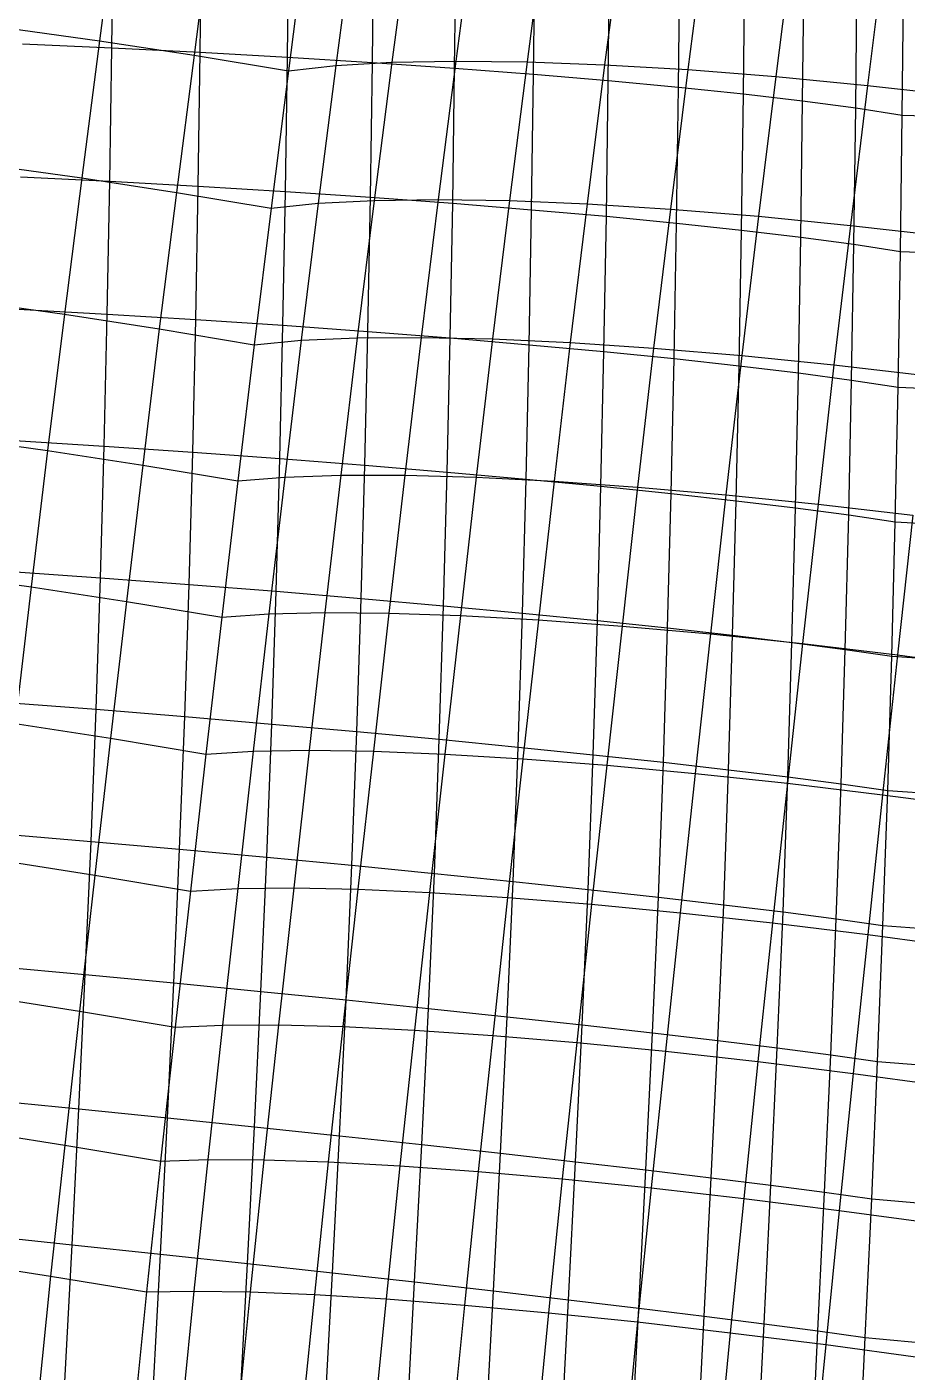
# Model space of a CAD drawing. Extents: x -429 to 429, y -1 to 209.
# Drawn here: x -267.84 to -248.87, y 80.99 to 109.96 of the extents above; entities that cross this region are included whole.
import ezdxf

# ---------------------------------------------------------------- set-up
doc = ezdxf.new("R2010")
doc.units = 0

msp = doc.modelspace()

# ---------------------------------------------------------------- linework, layer by layer
at = {"layer": 'default', "color": 5, "linetype": 'CONTINUOUS'}
for p, q in [((-265.876, 112.631, 51.731), (-266.271, 109.661, 51.249)), ((-263.846, 112.324, 51.56), (-264.236, 109.35, 51.084)), ((-259.579, 112.19, 48.026), (-259.973, 109.198, 47.538)), ((-258.2, 112.225, 46.424), (-258.595, 109.225, 45.928)), ((-256.667, 112.214, 44.973), (-257.061, 109.208, 44.469)), ((-254.996, 112.159, 43.687), (-255.389, 109.146, 43.177)), ((-261.816, 111.988, 51.606), (-262.2, 109.01, 51.138)), ((-261.816, 111.988, 51.606), (-262.2, 109.01, 51.138)), ((-260.789, 112.111, 49.759), (-261.179, 109.126, 49.281)), ((-253.207, 112.059, 42.581), (-253.595, 109.039, 42.067)), ((-251.317, 111.917, 41.667), (-251.702, 108.89, 41.15)), ((-249.35, 111.732, 40.954), (-249.728, 108.7, 40.438)), ((-268.284, 109.938, 51.63), (-266.271, 109.661, 51.249)), ((-266.271, 109.661, 51.249), (-266.656, 106.709, 50.787)), ((-266.271, 109.661, 51.249), (-264.236, 109.35, 51.084)), ((-264.236, 109.35, 51.084), (-264.616, 106.396, 50.626)), ((-264.236, 109.35, 51.084), (-262.2, 109.01, 51.138)), ((-262.2, 109.01, 51.138), (-262.576, 106.054, 50.685)), ((-262.2, 109.01, 51.138), (-262.576, 106.054, 50.685)), ((-262.2, 109.01, 51.138), (-261.179, 109.126, 49.281)), ((-261.179, 109.126, 49.281), (-261.558, 106.161, 48.82)), ((-261.179, 109.126, 49.281), (-259.973, 109.198, 47.538)), ((-259.973, 109.198, 47.538), (-260.354, 106.224, 47.07)), ((-259.973, 109.198, 47.538), (-258.595, 109.225, 45.928)), ((-258.595, 109.225, 45.928), (-258.976, 106.243, 45.453)), ((-258.595, 109.225, 45.928), (-257.061, 109.208, 44.469)), ((-257.061, 109.208, 44.469), (-257.442, 106.217, 43.988)), ((-257.061, 109.208, 44.469), (-255.389, 109.146, 43.177)), ((-255.389, 109.146, 43.177), (-255.767, 106.147, 42.691)), ((-255.389, 109.146, 43.177), (-253.595, 109.039, 42.067)), ((-253.595, 109.039, 42.067), (-253.971, 106.035, 41.577)), ((-253.595, 109.039, 42.067), (-251.702, 108.89, 41.15)), ((-251.702, 108.89, 41.15), (-252.073, 105.88, 40.658)), ((-251.702, 108.89, 41.15), (-249.728, 108.7, 40.438)), ((-249.728, 108.7, 40.438), (-250.095, 105.685, 39.945)), ((-249.728, 108.7, 40.438), (-247.697, 108.471, 39.937)), ((-268.674, 106.99, 51.166), (-266.656, 106.709, 50.787)), ((-266.656, 106.709, 50.787), (-267.029, 103.77, 50.347)), ((-266.656, 106.709, 50.787), (-264.616, 106.396, 50.626)), ((-264.616, 106.396, 50.626), (-264.984, 103.456, 50.188)), ((-264.616, 106.396, 50.626), (-262.576, 106.054, 50.685)), ((-262.576, 106.054, 50.685), (-262.94, 103.115, 50.25)), ((-262.576, 106.054, 50.685), (-262.94, 103.115, 50.25)), ((-262.576, 106.054, 50.685), (-261.558, 106.161, 48.82)), ((-261.558, 106.161, 48.82), (-261.924, 103.21, 48.379)), ((-261.558, 106.161, 48.82), (-260.354, 106.224, 47.07)), ((-260.354, 106.224, 47.07), (-260.721, 103.263, 46.622)), ((-260.354, 106.224, 47.07), (-258.976, 106.243, 45.453)), ((-258.976, 106.243, 45.453), (-259.344, 103.272, 45)), ((-258.976, 106.243, 45.453), (-257.442, 106.217, 43.988)), ((-257.442, 106.217, 43.988), (-257.808, 103.238, 43.53)), ((-257.442, 106.217, 43.988), (-255.767, 106.147, 42.691)), ((-255.767, 106.147, 42.691), (-256.131, 103.16, 42.229)), ((-255.767, 106.147, 42.691), (-253.971, 106.035, 41.577)), ((-253.971, 106.035, 41.577), (-254.333, 103.041, 41.112)), ((-253.971, 106.035, 41.577), (-252.073, 105.88, 40.658)), ((-252.073, 105.88, 40.658), (-252.432, 102.88, 40.191)), ((-252.073, 105.88, 40.658), (-250.095, 105.685, 39.945)), ((-250.095, 105.685, 39.945), (-250.45, 102.681, 39.477)), ((-250.095, 105.685, 39.945), (-248.06, 105.451, 39.445)), ((-269.051, 104.054, 50.724), (-267.029, 103.77, 50.347)), ((-267.029, 103.77, 50.347), (-267.39, 100.836, 49.931)), ((-267.029, 103.77, 50.347), (-264.984, 103.456, 50.188)), ((-264.984, 103.456, 50.188), (-265.342, 100.521, 49.771)), ((-264.984, 103.456, 50.188), (-262.94, 103.115, 50.25)), ((-262.94, 103.115, 50.25), (-261.924, 103.21, 48.379)), ((-261.924, 103.21, 48.379), (-262.277, 100.265, 47.958)), ((-261.924, 103.21, 48.379), (-260.721, 103.263, 46.622)), ((-260.721, 103.263, 46.622), (-261.073, 100.306, 46.198)), ((-260.721, 103.263, 46.622), (-259.344, 103.272, 45)), ((-259.344, 103.272, 45), (-259.694, 100.305, 44.572)), ((-259.344, 103.272, 45), (-257.808, 103.238, 43.53)), ((-257.808, 103.238, 43.53), (-258.157, 100.261, 43.1)), ((-257.808, 103.238, 43.53), (-256.131, 103.16, 42.229)), ((-256.131, 103.16, 42.229), (-256.479, 100.175, 41.796)), ((-256.131, 103.16, 42.229), (-254.333, 103.041, 41.112)), ((-262.94, 103.115, 50.25), (-263.294, 100.182, 49.833)), ((-262.94, 103.115, 50.25), (-263.294, 100.182, 49.833)), ((-254.333, 103.041, 41.112), (-254.678, 100.049, 40.677)), ((-254.333, 103.041, 41.112), (-252.432, 102.88, 40.191)), ((-252.432, 102.88, 40.191), (-252.775, 99.883, 39.754)), ((-252.432, 102.88, 40.191), (-250.45, 102.681, 39.477)), ((-250.45, 102.681, 39.477), (-250.791, 99.68, 39.038)), ((-250.45, 102.681, 39.477), (-248.411, 102.444, 38.977)), ((-269.414, 101.121, 50.309), (-267.39, 100.836, 49.931)), ((-267.39, 100.836, 49.931), (-267.741, 97.898, 49.53)), ((-267.39, 100.836, 49.931), (-265.342, 100.521, 49.771)), ((-265.342, 100.521, 49.771), (-265.691, 97.583, 49.37)), ((-265.342, 100.521, 49.771), (-263.294, 100.182, 49.833)), ((-263.294, 100.182, 49.833), (-262.277, 100.265, 47.958)), ((-262.277, 100.265, 47.958), (-262.622, 97.316, 47.553)), ((-262.277, 100.265, 47.958), (-261.073, 100.306, 46.198)), ((-261.073, 100.306, 46.198), (-261.416, 97.346, 45.789)), ((-261.073, 100.306, 46.198), (-259.694, 100.305, 44.572)), ((-259.694, 100.305, 44.572), (-260.036, 97.335, 44.161)), ((-259.694, 100.305, 44.572), (-258.157, 100.261, 43.1)), ((-258.157, 100.261, 43.1), (-258.497, 97.282, 42.685)), ((-258.157, 100.261, 43.1), (-256.479, 100.175, 41.796)), ((-263.294, 100.182, 49.833), (-263.64, 97.244, 49.431)), ((-263.294, 100.182, 49.833), (-263.64, 97.244, 49.431)), ((-256.479, 100.175, 41.796), (-256.817, 97.189, 41.379)), ((-256.479, 100.175, 41.796), (-254.678, 100.049, 40.677)), ((-254.678, 100.049, 40.677), (-255.014, 97.055, 40.258)), ((-254.678, 100.049, 40.677), (-252.775, 99.883, 39.754)), ((-252.775, 99.883, 39.754), (-253.109, 96.884, 39.333)), ((-252.775, 99.883, 39.754), (-250.791, 99.68, 39.038)), ((-250.791, 99.68, 39.038), (-251.123, 96.676, 38.616)), ((-250.791, 99.68, 39.038), (-248.749, 99.441, 38.537)), ((-248.749, 99.441, 38.537), (-249.078, 96.434, 38.114)), ((-269.768, 98.186, 49.91), (-267.741, 97.898, 49.53)), ((-267.741, 97.898, 49.53), (-268.086, 94.954, 49.143)), ((-267.741, 97.898, 49.53), (-265.691, 97.583, 49.37)), ((-265.691, 97.583, 49.37), (-266.032, 94.637, 48.982)), ((-265.691, 97.583, 49.37), (-263.64, 97.244, 49.431)), ((-263.64, 97.244, 49.431), (-263.979, 94.297, 49.042)), ((-263.64, 97.244, 49.431), (-263.979, 94.297, 49.042)), ((-263.64, 97.244, 49.431), (-262.622, 97.316, 47.553)), ((-262.622, 97.316, 47.553), (-262.959, 94.358, 47.16)), ((-262.622, 97.316, 47.553), (-261.416, 97.346, 45.789)), ((-261.416, 97.346, 45.789), (-261.752, 94.379, 45.394)), ((-261.416, 97.346, 45.789), (-260.036, 97.335, 44.161)), ((-260.036, 97.335, 44.161), (-260.37, 94.359, 43.762)), ((-260.036, 97.335, 44.161), (-258.497, 97.282, 42.685)), ((-258.497, 97.282, 42.685), (-258.83, 94.298, 42.284)), ((-258.497, 97.282, 42.685), (-256.817, 97.189, 41.379)), ((-256.817, 97.189, 41.379), (-257.148, 94.197, 40.976)), ((-256.817, 97.189, 41.379), (-255.014, 97.055, 40.258)), ((-255.014, 97.055, 40.258), (-255.343, 94.057, 39.852)), ((-255.014, 97.055, 40.258), (-253.109, 96.884, 39.333)), ((-253.109, 96.884, 39.333), (-253.436, 93.88, 38.926)), ((-253.109, 96.884, 39.333), (-251.123, 96.676, 38.616)), ((-251.123, 96.676, 38.616), (-251.448, 93.668, 38.207)), ((-251.123, 96.676, 38.616), (-249.078, 96.434, 38.114)), ((-249.078, 96.434, 38.114), (-249.401, 93.422, 37.704)), ((-249.078, 96.434, 38.114), (-246.998, 96.161, 37.832)), ((-268.086, 94.954, 49.143), (-266.032, 94.637, 48.982)), ((-266.032, 94.637, 48.982), (-266.37, 91.69, 48.6)), ((-266.032, 94.637, 48.982), (-263.979, 94.297, 49.042)), ((-263.979, 94.297, 49.042), (-264.313, 91.348, 48.663)), ((-263.979, 94.297, 49.042), (-264.313, 91.348, 48.663)), ((-263.979, 94.297, 49.042), (-262.959, 94.358, 47.16)), ((-262.959, 94.358, 47.16), (-263.294, 91.401, 46.776)), ((-262.959, 94.358, 47.16), (-261.752, 94.379, 45.394)), ((-261.752, 94.379, 45.394), (-262.087, 91.413, 45.004)), ((-261.752, 94.379, 45.394), (-260.37, 94.359, 43.762)), ((-260.37, 94.359, 43.762), (-260.704, 91.385, 43.368)), ((-260.37, 94.359, 43.762), (-258.83, 94.298, 42.284)), ((-258.83, 94.298, 42.284), (-259.163, 91.317, 41.886)), ((-258.83, 94.298, 42.284), (-257.148, 94.197, 40.976)), ((-257.148, 94.197, 40.976), (-257.479, 91.209, 40.575)), ((-257.148, 94.197, 40.976), (-255.343, 94.057, 39.852)), ((-255.343, 94.057, 39.852), (-255.672, 91.063, 39.448)), ((-255.343, 94.057, 39.852), (-253.436, 93.88, 38.926)), ((-253.436, 93.88, 38.926), (-253.762, 90.88, 38.52)), ((-253.436, 93.88, 38.926), (-251.448, 93.668, 38.207)), ((-251.448, 93.668, 38.207), (-251.771, 90.662, 37.8)), ((-251.448, 93.668, 38.207), (-249.401, 93.422, 37.704)), ((-249.401, 93.422, 37.704), (-249.72, 90.412, 37.296)), ((-249.401, 93.422, 37.704), (-247.318, 93.147, 37.421)), ((-268.426, 92.01, 48.76), (-266.37, 91.69, 48.6)), ((-266.37, 91.69, 48.6), (-266.7, 88.76, 48.231)), ((-266.37, 91.69, 48.6), (-264.313, 91.348, 48.663)), ((-264.313, 91.348, 48.663), (-264.64, 88.415, 48.293)), ((-264.313, 91.348, 48.663), (-264.64, 88.415, 48.293)), ((-264.313, 91.348, 48.663), (-263.294, 91.401, 46.776)), ((-263.294, 91.401, 46.776), (-263.62, 88.46, 46.403)), ((-263.294, 91.401, 46.776), (-262.087, 91.413, 45.004)), ((-262.087, 91.413, 45.004), (-262.412, 88.464, 44.629)), ((-262.087, 91.413, 45.004), (-260.704, 91.385, 43.368)), ((-260.704, 91.385, 43.368), (-261.028, 88.428, 42.99)), ((-260.704, 91.385, 43.368), (-259.163, 91.317, 41.886)), ((-259.163, 91.317, 41.886), (-259.484, 88.352, 41.506)), ((-259.163, 91.317, 41.886), (-257.479, 91.209, 40.575)), ((-257.479, 91.209, 40.575), (-257.799, 88.237, 40.192)), ((-257.479, 91.209, 40.575), (-255.672, 91.063, 39.448)), ((-255.672, 91.063, 39.448), (-255.99, 88.084, 39.064)), ((-255.672, 91.063, 39.448), (-253.762, 90.88, 38.52)), ((-253.762, 90.88, 38.52), (-254.078, 87.895, 38.134)), ((-253.762, 90.88, 38.52), (-251.771, 90.662, 37.8)), ((-251.771, 90.662, 37.8), (-252.085, 87.673, 37.412)), ((-251.771, 90.662, 37.8), (-249.72, 90.412, 37.296)), ((-249.72, 90.412, 37.296), (-250.032, 87.419, 36.907)), ((-249.72, 90.412, 37.296), (-247.634, 90.133, 37.015)), ((-268.759, 89.083, 48.392), (-266.7, 88.76, 48.231)), ((-266.7, 88.76, 48.231), (-267.021, 85.874, 47.877)), ((-266.7, 88.76, 48.231), (-264.64, 88.415, 48.293)), ((-264.64, 88.415, 48.293), (-264.958, 85.53, 47.938)), ((-264.64, 88.415, 48.293), (-264.958, 85.53, 47.938)), ((-264.64, 88.415, 48.293), (-263.62, 88.46, 46.403)), ((-263.62, 88.46, 46.403), (-263.937, 85.564, 46.045)), ((-263.62, 88.46, 46.403), (-262.412, 88.464, 44.629)), ((-262.412, 88.464, 44.629), (-262.728, 85.558, 44.268)), ((-262.412, 88.464, 44.629), (-261.028, 88.428, 42.99)), ((-261.028, 88.428, 42.99), (-261.343, 85.513, 42.627)), ((-261.028, 88.428, 42.99), (-259.484, 88.352, 41.506)), ((-259.484, 88.352, 41.506), (-259.798, 85.428, 41.14)), ((-259.484, 88.352, 41.506), (-257.799, 88.237, 40.192)), ((-257.799, 88.237, 40.192), (-258.111, 85.306, 39.825)), ((-257.799, 88.237, 40.192), (-255.99, 88.084, 39.064)), ((-255.99, 88.084, 39.064), (-256.301, 85.146, 38.695)), ((-255.99, 88.084, 39.064), (-254.078, 87.895, 38.134)), ((-254.078, 87.895, 38.134), (-254.387, 84.952, 37.763)), ((-254.078, 87.895, 38.134), (-252.085, 87.673, 37.412)), ((-252.085, 87.673, 37.412), (-252.391, 84.725, 37.04)), ((-252.085, 87.673, 37.412), (-250.032, 87.419, 36.907)), ((-250.032, 87.419, 36.907), (-250.336, 84.468, 36.534)), ((-250.032, 87.419, 36.907), (-247.943, 87.136, 36.625)), ((-269.083, 86.199, 48.039), (-267.021, 85.874, 47.877)), ((-267.021, 85.874, 47.877), (-267.326, 83.053, 47.547)), ((-267.021, 85.874, 47.877), (-264.958, 85.53, 47.938)), ((-264.958, 85.53, 47.938), (-265.259, 82.712, 47.607)), ((-264.958, 85.53, 47.938), (-265.259, 82.712, 47.607)), ((-264.958, 85.53, 47.938), (-263.937, 85.564, 46.045)), ((-263.937, 85.564, 46.045), (-264.238, 82.732, 45.711)), ((-263.937, 85.564, 46.045), (-262.728, 85.558, 44.268)), ((-262.728, 85.558, 44.268), (-263.028, 82.713, 43.931)), ((-262.728, 85.558, 44.268), (-261.343, 85.513, 42.627)), ((-261.343, 85.513, 42.627), (-261.643, 82.656, 42.288)), ((-261.343, 85.513, 42.627), (-259.798, 85.428, 41.14)), ((-259.798, 85.428, 41.14), (-260.097, 82.561, 40.799)), ((-259.798, 85.428, 41.14), (-258.111, 85.306, 39.825)), ((-258.111, 85.306, 39.825), (-258.409, 82.43, 39.481)), ((-258.111, 85.306, 39.825), (-256.301, 85.146, 38.695)), ((-256.301, 85.146, 38.695), (-256.597, 82.264, 38.349)), ((-256.301, 85.146, 38.695), (-254.387, 84.952, 37.763)), ((-254.387, 84.952, 37.763), (-254.681, 82.065, 37.416)), ((-254.387, 84.952, 37.763), (-252.391, 84.725, 37.04)), ((-252.391, 84.725, 37.04), (-252.683, 81.835, 36.692)), ((-252.391, 84.725, 37.04), (-250.336, 84.468, 36.534)), ((-250.336, 84.468, 36.534), (-250.625, 81.577, 36.184)), ((-250.336, 84.468, 36.534), (-248.244, 84.183, 36.25)), ((-269.391, 83.376, 47.71), (-267.326, 83.053, 47.547)), ((-267.326, 83.053, 47.547), (-267.609, 80.3, 47.249)), ((-267.326, 83.053, 47.547), (-265.259, 82.712, 47.607)), ((-265.259, 82.712, 47.607), (-265.539, 79.967, 47.31)), ((-265.259, 82.712, 47.607), (-265.539, 79.967, 47.31)), ((-265.259, 82.712, 47.607), (-264.238, 82.732, 45.711)), ((-264.238, 82.732, 45.711), (-264.518, 79.968, 45.41)), ((-264.238, 82.732, 45.711), (-263.028, 82.713, 43.931)), ((-263.028, 82.713, 43.931), (-263.308, 79.933, 43.627)), ((-263.028, 82.713, 43.931), (-261.643, 82.656, 42.288)), ((-261.643, 82.656, 42.288), (-261.922, 79.862, 41.981)), ((-261.643, 82.656, 42.288), (-260.097, 82.561, 40.799)), ((-260.097, 82.561, 40.799), (-260.376, 79.755, 40.49)), ((-260.097, 82.561, 40.799), (-258.409, 82.43, 39.481)), ((-258.409, 82.43, 39.481), (-258.687, 79.615, 39.17)), ((-258.409, 82.43, 39.481), (-256.597, 82.264, 38.349)), ((-256.597, 82.264, 38.349), (-256.873, 79.442, 38.036)), ((-256.597, 82.264, 38.349), (-254.681, 82.065, 37.416)), ((-254.681, 82.065, 37.416), (-254.956, 79.238, 37.102)), ((-254.681, 82.065, 37.416), (-252.683, 81.835, 36.692)), ((-252.683, 81.835, 36.692), (-252.955, 79.007, 36.376)), ((-252.683, 81.835, 36.692), (-250.625, 81.577, 36.184)), ((-250.625, 81.577, 36.184), (-250.895, 78.749, 35.868)), ((-250.625, 81.577, 36.184), (-248.531, 81.293, 35.9))]:
    msp.add_line(p, q, dxfattribs=at)
at = {"layer": 'default', "color": 3, "linetype": 'CONTINUOUS'}
for p, q in [((-266.006, 109.51, 85.725), (-265.973, 112.397, 85.566)), ((-264.1, 109.415, 85.488), (-264.066, 112.313, 85.328)), ((-262.223, 109.31, 85.083), (-262.19, 112.219, 84.922)), ((-260.392, 109.196, 84.514), (-260.359, 112.113, 84.353)), ((-258.62, 109.073, 83.785), (-258.587, 111.998, 83.623)), ((-256.921, 108.943, 82.903), (-256.889, 111.875, 82.741)), ((-255.31, 108.806, 81.873), (-255.278, 111.744, 81.711)), ((-253.799, 108.663, 80.706), (-253.767, 111.606, 80.543)), ((-252.399, 108.516, 79.408), (-252.368, 111.463, 79.245)), ((-251.123, 108.366, 77.992), (-251.091, 111.315, 77.829)), ((-249.979, 108.214, 76.468), (-249.948, 111.164, 76.305)), ((-248.978, 108.061, 74.848), (-248.947, 111.011, 74.685)), ((-248.978, 108.061, 74.848), (-248.947, 111.011, 74.685)), ((-267.928, 109.593, 85.794), (-266.006, 109.51, 85.725)), ((-266.05, 106.635, 85.868), (-266.006, 109.51, 85.725)), ((-266.006, 109.51, 85.725), (-264.1, 109.415, 85.488)), ((-264.143, 106.53, 85.631), (-264.1, 109.415, 85.488)), ((-264.1, 109.415, 85.488), (-262.223, 109.31, 85.083)), ((-262.266, 106.415, 85.226), (-262.223, 109.31, 85.083)), ((-262.223, 109.31, 85.083), (-260.392, 109.196, 84.514)), ((-260.435, 106.291, 84.658), (-260.392, 109.196, 84.514)), ((-260.392, 109.196, 84.514), (-258.62, 109.073, 83.785)), ((-258.662, 106.16, 83.93), (-258.62, 109.073, 83.785)), ((-258.62, 109.073, 83.785), (-256.921, 108.943, 82.903)), ((-256.964, 106.022, 83.048), (-256.921, 108.943, 82.903)), ((-256.921, 108.943, 82.903), (-255.31, 108.806, 81.873)), ((-255.352, 105.88, 82.019), (-255.31, 108.806, 81.873)), ((-255.31, 108.806, 81.873), (-253.799, 108.663, 80.706)), ((-253.84, 105.732, 80.851), (-253.799, 108.663, 80.706)), ((-253.799, 108.663, 80.706), (-252.399, 108.516, 79.408)), ((-252.44, 105.582, 79.554), (-252.399, 108.516, 79.408)), ((-252.399, 108.516, 79.408), (-251.123, 108.366, 77.992)), ((-251.163, 105.43, 78.138), (-251.123, 108.366, 77.992)), ((-251.123, 108.366, 77.992), (-249.979, 108.214, 76.468)), ((-250.019, 105.277, 76.613), (-249.979, 108.214, 76.468)), ((-249.979, 108.214, 76.468), (-248.978, 108.061, 74.848)), ((-249.017, 105.124, 74.993), (-248.978, 108.061, 74.848)), ((-249.017, 105.124, 74.993), (-248.978, 108.061, 74.848)), ((-248.978, 108.061, 74.848), (-247.024, 107.992, 74.873)), ((-267.972, 106.731, 85.936), (-266.05, 106.635, 85.868)), ((-266.104, 103.775, 85.992), (-266.05, 106.635, 85.868)), ((-266.05, 106.635, 85.868), (-264.143, 106.53, 85.631)), ((-264.197, 103.658, 85.755), (-264.143, 106.53, 85.631)), ((-264.143, 106.53, 85.631), (-262.266, 106.415, 85.226)), ((-262.32, 103.532, 85.352), (-262.266, 106.415, 85.226)), ((-262.266, 106.415, 85.226), (-260.435, 106.291, 84.658)), ((-260.488, 103.399, 84.783), (-260.435, 106.291, 84.658)), ((-260.435, 106.291, 84.658), (-258.662, 106.16, 83.93)), ((-258.715, 103.26, 84.056), (-258.662, 106.16, 83.93)), ((-258.662, 106.16, 83.93), (-256.964, 106.022, 83.048)), ((-257.016, 103.115, 83.174), (-256.964, 106.022, 83.048)), ((-256.964, 106.022, 83.048), (-255.352, 105.88, 82.019)), ((-255.404, 102.966, 82.145), (-255.352, 105.88, 82.019)), ((-255.352, 105.88, 82.019), (-253.84, 105.732, 80.851)), ((-253.892, 102.815, 80.977), (-253.84, 105.732, 80.851)), ((-253.84, 105.732, 80.851), (-252.44, 105.582, 79.554)), ((-252.492, 102.661, 79.68), (-252.44, 105.582, 79.554)), ((-252.44, 105.582, 79.554), (-251.163, 105.43, 78.138)), ((-251.214, 102.507, 78.264), (-251.163, 105.43, 78.138)), ((-251.163, 105.43, 78.138), (-250.019, 105.277, 76.613)), ((-250.07, 102.354, 76.74), (-250.019, 105.277, 76.613)), ((-250.019, 105.277, 76.613), (-249.017, 105.124, 74.993)), ((-249.067, 102.203, 75.119), (-249.017, 105.124, 74.993)), ((-249.067, 102.203, 75.119), (-249.017, 105.124, 74.993)), ((-249.017, 105.124, 74.993), (-247.064, 105.044, 75.019)), ((-268.026, 103.883, 86.059), (-266.104, 103.775, 85.992)), ((-266.171, 100.929, 86.096), (-266.104, 103.775, 85.992)), ((-266.104, 103.775, 85.992), (-264.197, 103.658, 85.755)), ((-264.263, 100.8, 85.86), (-264.197, 103.658, 85.755)), ((-264.197, 103.658, 85.755), (-262.32, 103.532, 85.352)), ((-262.386, 100.663, 85.456), (-262.32, 103.532, 85.352)), ((-262.32, 103.532, 85.352), (-260.488, 103.399, 84.783)), ((-260.553, 100.52, 84.889), (-260.488, 103.399, 84.783)), ((-260.488, 103.399, 84.783), (-258.715, 103.26, 84.056)), ((-258.78, 100.372, 84.161), (-258.715, 103.26, 84.056)), ((-258.715, 103.26, 84.056), (-257.016, 103.115, 83.174)), ((-257.081, 100.22, 83.279), (-257.016, 103.115, 83.174)), ((-257.016, 103.115, 83.174), (-255.404, 102.966, 82.145)), ((-255.469, 100.066, 82.251), (-255.404, 102.966, 82.145)), ((-255.404, 102.966, 82.145), (-253.892, 102.815, 80.977)), ((-253.956, 99.91, 81.083), (-253.892, 102.815, 80.977)), ((-253.892, 102.815, 80.977), (-252.492, 102.661, 79.68)), ((-252.555, 99.754, 79.786), (-252.492, 102.661, 79.68)), ((-252.492, 102.661, 79.68), (-251.214, 102.507, 78.264)), ((-251.277, 99.599, 78.37), (-251.214, 102.507, 78.264)), ((-251.214, 102.507, 78.264), (-250.07, 102.354, 76.74)), ((-250.131, 99.447, 76.845), (-250.07, 102.354, 76.74)), ((-250.07, 102.354, 76.74), (-249.067, 102.203, 75.119)), ((-249.128, 99.298, 75.224), (-249.067, 102.203, 75.119)), ((-249.128, 99.298, 75.224), (-249.067, 102.203, 75.119)), ((-249.067, 102.203, 75.119), (-247.113, 102.11, 75.145)), ((-268.093, 101.051, 86.163), (-266.171, 100.929, 86.096)), ((-266.25, 98.095, 86.177), (-266.171, 100.929, 86.096)), ((-266.171, 100.929, 86.096), (-264.263, 100.8, 85.86)), ((-264.342, 97.952, 85.941), (-264.263, 100.8, 85.86)), ((-264.263, 100.8, 85.86), (-262.386, 100.663, 85.456)), ((-262.465, 97.803, 85.538), (-262.386, 100.663, 85.456)), ((-262.386, 100.663, 85.456), (-260.553, 100.52, 84.889)), ((-260.632, 97.65, 84.971), (-260.553, 100.52, 84.889)), ((-260.553, 100.52, 84.889), (-258.78, 100.372, 84.161)), ((-258.859, 97.493, 84.243), (-258.78, 100.372, 84.161)), ((-258.78, 100.372, 84.161), (-257.081, 100.22, 83.279)), ((-257.159, 97.334, 83.362), (-257.081, 100.22, 83.279)), ((-257.081, 100.22, 83.279), (-255.469, 100.066, 82.251)), ((-255.546, 97.175, 82.333), (-255.469, 100.066, 82.251)), ((-255.469, 100.066, 82.251), (-253.956, 99.91, 81.083)), ((-254.032, 97.015, 81.166), (-253.956, 99.91, 81.083)), ((-253.956, 99.91, 81.083), (-252.555, 99.754, 79.786)), ((-252.631, 96.857, 79.868), (-252.555, 99.754, 79.786)), ((-252.555, 99.754, 79.786), (-251.277, 99.599, 78.37)), ((-251.352, 96.701, 78.451), (-251.277, 99.599, 78.37)), ((-251.277, 99.599, 78.37), (-250.131, 99.447, 76.845)), ((-250.206, 96.55, 76.926), (-250.131, 99.447, 76.845)), ((-250.131, 99.447, 76.845), (-249.128, 99.298, 75.224)), ((-249.202, 96.404, 75.305), (-249.128, 99.298, 75.224)), ((-249.202, 96.404, 75.305), (-249.128, 99.298, 75.224)), ((-249.128, 99.298, 75.224), (-247.174, 99.192, 75.251)), ((-268.173, 98.23, 86.243), (-266.25, 98.095, 86.177)), ((-266.345, 95.261, 86.235), (-266.25, 98.095, 86.177)), ((-266.25, 98.095, 86.177), (-264.342, 97.952, 85.941)), ((-264.436, 95.105, 85.999), (-264.342, 97.952, 85.941)), ((-264.342, 97.952, 85.941), (-262.465, 97.803, 85.538)), ((-262.558, 94.944, 85.596), (-262.465, 97.803, 85.538)), ((-262.465, 97.803, 85.538), (-260.632, 97.65, 84.971)), ((-260.725, 94.781, 85.028), (-260.632, 97.65, 84.971)), ((-260.632, 97.65, 84.971), (-258.859, 97.493, 84.243)), ((-258.951, 94.615, 84.301), (-258.859, 97.493, 84.243)), ((-258.859, 97.493, 84.243), (-257.159, 97.334, 83.362)), ((-257.251, 94.449, 83.42), (-257.159, 97.334, 83.362)), ((-257.159, 97.334, 83.362), (-255.546, 97.175, 82.333)), ((-255.637, 94.283, 82.391), (-255.546, 97.175, 82.333)), ((-255.546, 97.175, 82.333), (-254.032, 97.015, 81.166)), ((-254.123, 94.12, 81.223), (-254.032, 97.015, 81.166)), ((-254.032, 97.015, 81.166), (-252.631, 96.857, 79.868)), ((-252.721, 93.96, 79.925), (-252.631, 96.857, 79.868)), ((-252.631, 96.857, 79.868), (-251.352, 96.701, 78.451)), ((-251.442, 93.804, 78.508), (-251.352, 96.701, 78.451)), ((-251.352, 96.701, 78.451), (-250.206, 96.55, 76.926)), ((-250.295, 93.654, 76.983), (-250.206, 96.55, 76.926)), ((-250.206, 96.55, 76.926), (-249.202, 96.404, 75.305)), ((-249.29, 93.512, 75.361), (-249.202, 96.404, 75.305)), ((-249.29, 93.512, 75.361), (-249.202, 96.404, 75.305)), ((-249.202, 96.404, 75.305), (-247.248, 96.284, 75.332)), ((-268.268, 95.411, 86.301), (-266.345, 95.261, 86.235)), ((-266.454, 92.416, 86.269), (-266.345, 95.261, 86.235)), ((-266.345, 95.261, 86.235), (-264.436, 95.105, 85.999)), ((-264.545, 92.247, 86.034), (-264.436, 95.105, 85.999)), ((-264.436, 95.105, 85.999), (-262.558, 94.944, 85.596)), ((-262.666, 92.075, 85.632), (-262.558, 94.944, 85.596)), ((-262.558, 94.944, 85.596), (-260.725, 94.781, 85.028)), ((-260.832, 91.901, 85.064), (-260.725, 94.781, 85.028)), ((-260.725, 94.781, 85.028), (-258.951, 94.615, 84.301)), ((-259.057, 91.727, 84.337), (-258.951, 94.615, 84.301)), ((-258.951, 94.615, 84.301), (-257.251, 94.449, 83.42)), ((-257.356, 91.553, 83.455), (-257.251, 94.449, 83.42)), ((-257.251, 94.449, 83.42), (-255.637, 94.283, 82.391)), ((-255.741, 91.382, 82.426), (-255.637, 94.283, 82.391)), ((-255.637, 94.283, 82.391), (-254.123, 94.12, 81.223)), ((-254.227, 91.215, 81.258), (-254.123, 94.12, 81.223)), ((-254.123, 94.12, 81.223), (-252.721, 93.96, 79.925)), ((-252.824, 91.052, 79.96), (-252.721, 93.96, 79.925)), ((-252.721, 93.96, 79.925), (-251.442, 93.804, 78.508)), ((-251.544, 90.896, 78.542), (-251.442, 93.804, 78.508)), ((-251.442, 93.804, 78.508), (-250.295, 93.654, 76.983)), ((-250.397, 90.747, 77.015), (-250.295, 93.654, 76.983)), ((-250.295, 93.654, 76.983), (-249.29, 93.512, 75.361)), ((-249.392, 90.607, 75.393), (-249.29, 93.512, 75.361)), ((-249.392, 90.607, 75.393), (-249.29, 93.512, 75.361)), ((-249.29, 93.512, 75.361), (-247.335, 93.378, 75.388)), ((-268.378, 92.58, 86.334), (-266.454, 92.416, 86.269)), ((-266.579, 89.549, 86.275), (-266.454, 92.416, 86.269)), ((-266.454, 92.416, 86.269), (-264.545, 92.247, 86.034)), ((-264.671, 89.368, 86.035), (-264.545, 92.247, 86.034)), ((-264.545, 92.247, 86.034), (-262.666, 92.075, 85.632)), ((-262.794, 89.185, 85.629), (-262.666, 92.075, 85.632)), ((-262.666, 92.075, 85.632), (-260.832, 91.901, 85.064)), ((-260.961, 89.002, 85.059), (-260.832, 91.901, 85.064)), ((-260.832, 91.901, 85.064), (-259.057, 91.727, 84.337)), ((-259.187, 88.819, 84.33), (-259.057, 91.727, 84.337)), ((-259.057, 91.727, 84.337), (-257.356, 91.553, 83.455)), ((-257.487, 88.639, 83.448), (-257.356, 91.553, 83.455)), ((-257.356, 91.553, 83.455), (-255.741, 91.382, 82.426)), ((-255.873, 88.462, 82.42), (-255.741, 91.382, 82.426)), ((-255.741, 91.382, 82.426), (-254.227, 91.215, 81.258)), ((-254.357, 88.29, 81.253), (-254.227, 91.215, 81.258)), ((-254.227, 91.215, 81.258), (-252.824, 91.052, 79.96)), ((-252.953, 88.125, 79.958), (-252.824, 91.052, 79.96)), ((-252.824, 91.052, 79.96), (-251.544, 90.896, 78.542)), ((-251.67, 87.967, 78.543), (-251.544, 90.896, 78.542)), ((-251.544, 90.896, 78.542), (-250.397, 90.747, 77.015)), ((-250.518, 87.818, 77.02), (-250.397, 90.747, 77.015)), ((-250.397, 90.747, 77.015), (-249.392, 90.607, 75.393)), ((-249.508, 87.679, 75.402), (-249.392, 90.607, 75.393)), ((-249.508, 87.679, 75.402), (-249.392, 90.607, 75.393)), ((-249.392, 90.607, 75.393), (-247.437, 90.46, 75.421)), ((-268.502, 89.726, 86.347), (-266.579, 89.549, 86.275)), ((-266.716, 86.654, 86.264), (-266.579, 89.549, 86.275)), ((-266.579, 89.549, 86.275), (-264.671, 89.368, 86.035)), ((-264.81, 86.462, 86.018), (-264.671, 89.368, 86.035)), ((-264.671, 89.368, 86.035), (-262.794, 89.185, 85.629)), ((-262.934, 86.27, 85.607), (-262.794, 89.185, 85.629)), ((-262.794, 89.185, 85.629), (-260.961, 89.002, 85.059)), ((-261.102, 86.077, 85.034), (-260.961, 89.002, 85.059)), ((-260.961, 89.002, 85.059), (-259.187, 88.819, 84.33)), ((-259.33, 85.887, 84.304), (-259.187, 88.819, 84.33)), ((-259.187, 88.819, 84.33), (-257.487, 88.639, 83.448)), ((-257.63, 85.699, 83.422), (-257.487, 88.639, 83.448)), ((-257.487, 88.639, 83.448), (-255.873, 88.462, 82.42)), ((-256.016, 85.517, 82.395), (-255.873, 88.462, 82.42)), ((-255.873, 88.462, 82.42), (-254.357, 88.29, 81.253)), ((-254.5, 85.34, 81.23), (-254.357, 88.29, 81.253)), ((-254.357, 88.29, 81.253), (-252.953, 88.125, 79.958)), ((-253.093, 85.171, 79.937), (-252.953, 88.125, 79.958)), ((-252.953, 88.125, 79.958), (-251.67, 87.967, 78.543)), ((-251.807, 85.011, 78.526), (-251.67, 87.967, 78.543)), ((-251.67, 87.967, 78.543), (-250.518, 87.818, 77.02)), ((-250.651, 84.86, 77.007), (-250.518, 87.818, 77.02)), ((-250.518, 87.818, 77.02), (-249.508, 87.679, 75.402)), ((-249.635, 84.721, 75.392), (-249.508, 87.679, 75.402)), ((-249.635, 84.721, 75.392), (-249.508, 87.679, 75.402)), ((-249.508, 87.679, 75.402), (-247.553, 87.519, 75.423)), ((-268.639, 86.843, 86.343), (-266.716, 86.654, 86.264)), ((-266.864, 83.73, 86.238), (-266.716, 86.654, 86.264)), ((-266.716, 86.654, 86.264), (-264.81, 86.462, 86.018)), ((-264.958, 83.529, 85.987), (-264.81, 86.462, 86.018)), ((-264.81, 86.462, 86.018), (-262.934, 86.27, 85.607)), ((-263.083, 83.327, 85.571), (-262.934, 86.27, 85.607)), ((-262.934, 86.27, 85.607), (-261.102, 86.077, 85.034)), ((-261.253, 83.127, 84.996), (-261.102, 86.077, 85.034)), ((-261.102, 86.077, 85.034), (-259.33, 85.887, 84.304)), ((-259.482, 82.928, 84.264), (-259.33, 85.887, 84.304)), ((-259.33, 85.887, 84.304), (-257.63, 85.699, 83.422)), ((-257.783, 82.734, 83.381), (-257.63, 85.699, 83.422)), ((-257.63, 85.699, 83.422), (-256.016, 85.517, 82.395)), ((-256.169, 82.546, 82.354), (-256.016, 85.517, 82.395)), ((-256.016, 85.517, 82.395), (-254.5, 85.34, 81.23)), ((-254.652, 82.364, 81.192), (-254.5, 85.34, 81.23)), ((-254.5, 85.34, 81.23), (-253.093, 85.171, 79.937)), ((-253.243, 82.19, 79.901), (-253.093, 85.171, 79.937)), ((-253.093, 85.171, 79.937), (-251.807, 85.011, 78.526)), ((-251.954, 82.026, 78.493), (-251.807, 85.011, 78.526)), ((-251.807, 85.011, 78.526), (-250.651, 84.86, 77.007)), ((-250.794, 81.873, 76.978), (-250.651, 84.86, 77.007)), ((-250.651, 84.86, 77.007), (-249.635, 84.721, 75.392)), ((-249.772, 81.732, 75.368), (-249.635, 84.721, 75.392)), ((-249.772, 81.732, 75.368), (-249.635, 84.721, 75.392)), ((-249.635, 84.721, 75.392), (-247.68, 84.55, 75.407)), ((-268.786, 83.929, 86.324), (-266.864, 83.73, 86.238)), ((-267.019, 80.778, 86.203), (-266.864, 83.73, 86.238)), ((-266.864, 83.73, 86.238), (-264.958, 83.529, 85.987)), ((-265.114, 80.569, 85.945), (-264.958, 83.529, 85.987)), ((-264.958, 83.529, 85.987), (-263.083, 83.327, 85.571)), ((-263.24, 80.36, 85.526), (-263.083, 83.327, 85.571)), ((-263.083, 83.327, 85.571), (-261.253, 83.127, 84.996)), ((-261.411, 80.152, 84.947), (-261.253, 83.127, 84.996)), ((-261.253, 83.127, 84.996), (-259.482, 82.928, 84.264)), ((-259.641, 79.947, 84.213), (-259.482, 82.928, 84.264)), ((-259.482, 82.928, 84.264), (-257.783, 82.734, 83.381)), ((-257.942, 79.746, 83.33), (-257.783, 82.734, 83.381)), ((-257.783, 82.734, 83.381), (-256.169, 82.546, 82.354)), ((-256.328, 79.551, 82.304), (-256.169, 82.546, 82.354)), ((-256.169, 82.546, 82.354), (-254.652, 82.364, 81.192)), ((-254.81, 79.363, 81.143), (-254.652, 82.364, 81.192)), ((-254.652, 82.364, 81.192), (-253.243, 82.19, 79.901)), ((-253.4, 79.184, 79.856), (-253.243, 82.19, 79.901)), ((-253.243, 82.19, 79.901), (-251.954, 82.026, 78.493)), ((-252.108, 79.014, 78.451), (-251.954, 82.026, 78.493)), ((-251.954, 82.026, 78.493), (-250.794, 81.873, 76.978)), ((-250.943, 78.856, 76.94), (-250.794, 81.873, 76.978)), ((-250.794, 81.873, 76.978), (-249.772, 81.732, 75.368)), ((-249.916, 78.711, 75.333), (-249.772, 81.732, 75.368)), ((-249.916, 78.711, 75.333), (-249.772, 81.732, 75.368)), ((-249.772, 81.732, 75.368), (-247.817, 81.55, 75.375))]:
    msp.add_line(p, q, dxfattribs=at)

doc.saveas('drawing.dxf')
